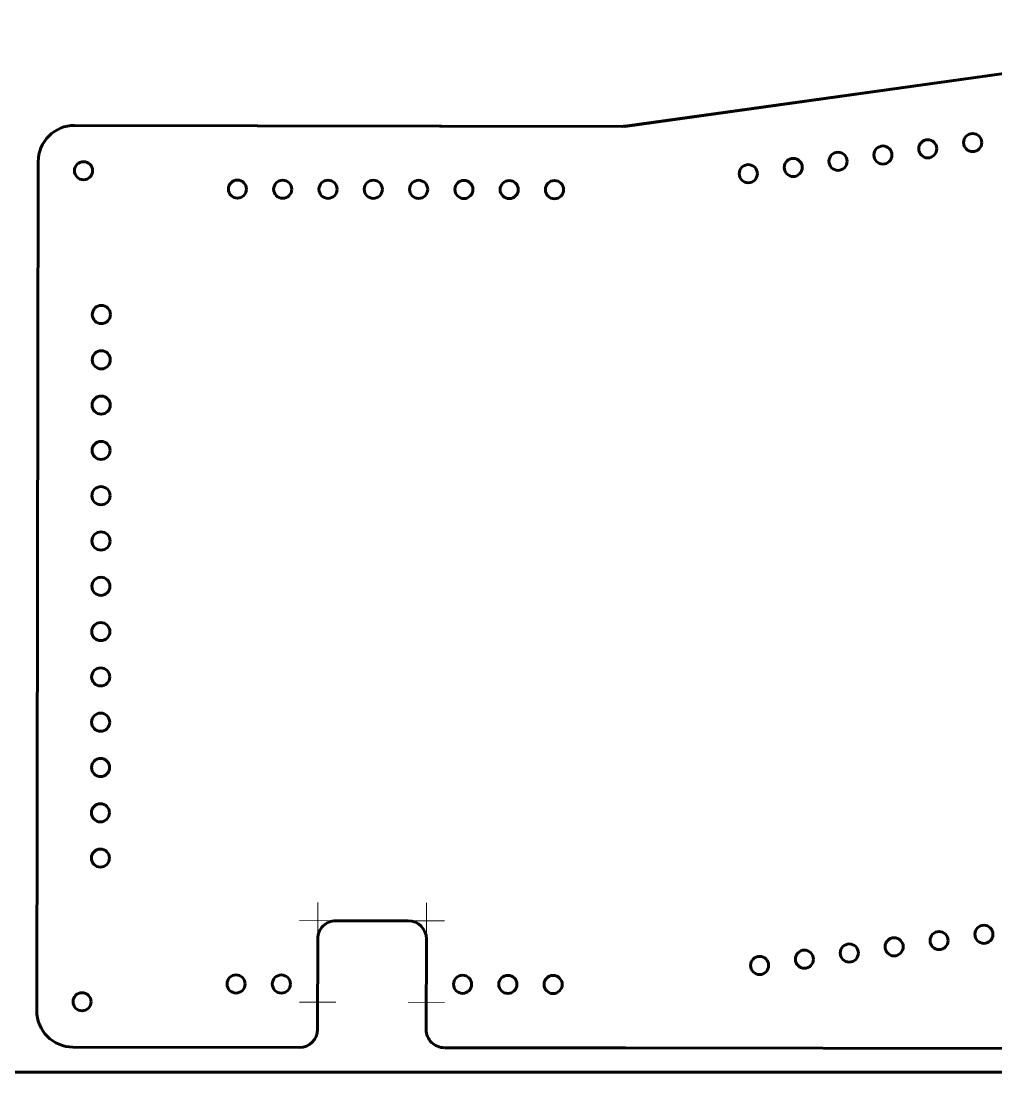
# Model space of a CAD drawing. Header units: millimetres. Extents: x -679 to -279, y -557 to -57.
# Drawn here: x -586.3 to -478.6, y -557.4 to -441.4 of the extents above; entities that cross this region are included whole.
import ezdxf

# ---------------------------------------------------------------- set-up
doc = ezdxf.new("R2010")
doc.units = ezdxf.units.MM
doc.linetypes.add('K5LT_BASIC', pattern=[0])
doc.linetypes.add('K5LT_THIN', pattern=[0])

# ---------------------------------------------------------------- blocks, each defined once
blk = doc.blocks.new('U0')
at = {"color": 150, "linetype": 'K5LT_BASIC', "lineweight": 60, "true_color": 0x0080ff}
blk.add_line((-678.64, -557.4), (-278.64, -557.4), dxfattribs=at)
blk = doc.blocks.new('U27')
at = {"color": 7, "linetype": 'K5LT_THIN', "lineweight": 18}
for p, q in [((-541.52, -547.72), (-541.52, -551.72)), ((-543.52, -549.71), (-539.52, -549.72))]:
    blk.add_line(p, q, dxfattribs=at)
blk = doc.blocks.new('U28')
at = {"color": 7, "linetype": 'K5LT_THIN', "lineweight": 18}
for p, q in [((-553.52, -551.69), (-553.52, -547.69)), ((-555.52, -549.69), (-551.52, -549.7))]:
    blk.add_line(p, q, dxfattribs=at)
blk = doc.blocks.new('U29')
at = {"color": 7, "linetype": 'K5LT_THIN', "lineweight": 18}
for p, q in [((-553.52, -551.69), (-553.52, -547.69)), ((-555.52, -549.69), (-551.52, -549.7))]:
    blk.add_line(p, q, dxfattribs=at)
blk = doc.blocks.new('U30')
at = {"color": 7, "linetype": 'K5LT_THIN', "lineweight": 18}
for p, q in [((-541.52, -547.72), (-541.52, -551.72)), ((-543.52, -549.71), (-539.52, -549.72))]:
    blk.add_line(p, q, dxfattribs=at)
blk = doc.blocks.new('U31')
at = {"color": 7, "linetype": 'K5LT_THIN', "lineweight": 18}
for p, q in [((-553.51, -542.69), (-553.5, -538.69)), ((-555.51, -540.69), (-551.51, -540.7))]:
    blk.add_line(p, q, dxfattribs=at)
blk = doc.blocks.new('U32')
at = {"color": 7, "linetype": 'K5LT_THIN', "lineweight": 18}
for p, q in [((-541.5, -538.72), (-541.51, -542.72)), ((-543.51, -540.71), (-539.51, -540.72))]:
    blk.add_line(p, q, dxfattribs=at)
blk = doc.blocks.new('U26')
at = {"color": 150, "linetype": 'K5LT_BASIC', "lineweight": 60, "true_color": 0x0080ff}
for p, q in [((-436.18, -441.4), (-519.61, -453.02)), ((-436.74, -441.47), (-519.33, -452.98)), ((-580.36, -452.92), (-519.89, -453.02)), ((-580.36, -452.92), (-519.61, -453.02)), ((-584.36, -456.91), (-584.52, -550.64)), ((-584.36, -456.91), (-584.52, -550.64)), ((-551.51, -540.7), (-543.51, -540.71)), ((-553.53, -552.69), (-553.51, -542.69)), ((-541.51, -542.72), (-541.53, -552.72)), ((-580.53, -554.65), (-555.53, -554.69)), ((-580.53, -554.65), (-555.53, -554.69)), ((-539.53, -554.72), (-519.81, -554.75)), ((-539.53, -554.72), (-519.53, -554.75)), ((-519.81, -554.75), (-356.28, -554.89))]:
    blk.add_line(p, q, dxfattribs=at)
for centre in [(-486.17, -455.5), (-481.21, -454.81), (-496.07, -456.88), (-491.12, -456.19), (-579.36, -457.92), (-501.02, -457.56), (-505.98, -458.25), (-562.37, -459.95), (-557.37, -459.96), (-552.37, -459.97), (-547.37, -459.97), (-542.37, -459.98), (-537.37, -459.99), (-532.37, -460), (-527.37, -460.01), (-577.39, -473.79), (-577.4, -478.79), (-577.41, -483.79), (-577.42, -488.79), (-577.43, -493.79), (-577.43, -498.79), (-577.44, -503.79), (-577.45, -508.79), (-577.46, -513.79), (-577.47, -518.79), (-577.48, -523.79), (-577.49, -528.79), (-577.49, -533.79), (-479.97, -542.2), (-489.88, -543.58), (-484.92, -542.89), (-499.78, -544.95), (-494.83, -544.27), (-504.73, -545.64), (-562.52, -547.68), (-557.52, -547.69), (-537.52, -547.72), (-532.52, -547.73), (-527.52, -547.74), (-579.52, -549.65)]:
    blk.add_circle(centre, 1, dxfattribs=at)
for centre, radius, start, end in [((-580.36, -456.92), 4, 89.9019, 179.9019), ((-580.36, -456.92), 4, 89.9019, 179.9019), ((-519.89, -449.02), 4, 269.9019, 277.9335), ((-551.51, -542.7), 2, 89.9019, 179.9019), ((-543.51, -542.71), 2, 359.9019, 89.9019), ((-580.52, -550.65), 4, 179.9019, 269.9019), ((-580.52, -550.65), 4, 179.9019, 269.9019), ((-555.53, -552.69), 2, 269.9019, 359.9019), ((-539.53, -552.72), 2, 179.9019, 269.9019)]:
    blk.add_arc(centre, radius, start, end, dxfattribs=at)
for name in ['U31', 'U32', 'U28', 'U29', 'U27', 'U30']:
    blk.add_blockref(name, (0, 0))

msp = doc.modelspace()

# ---------------------------------------------------------------- linework, layer by layer
at = {"color": 232, "true_color": 0xc52b79}
for p in [(76.37, -396.06), (136.15, -396.06), (76.37, -412.06)]:
    msp.add_xline(p, (1, 0), dxfattribs=at)

# ---------------------------------------------------------------- block references
for name in ['U0', 'U26']:
    msp.add_blockref(name, (0, 0))

doc.saveas('drawing.dxf')
